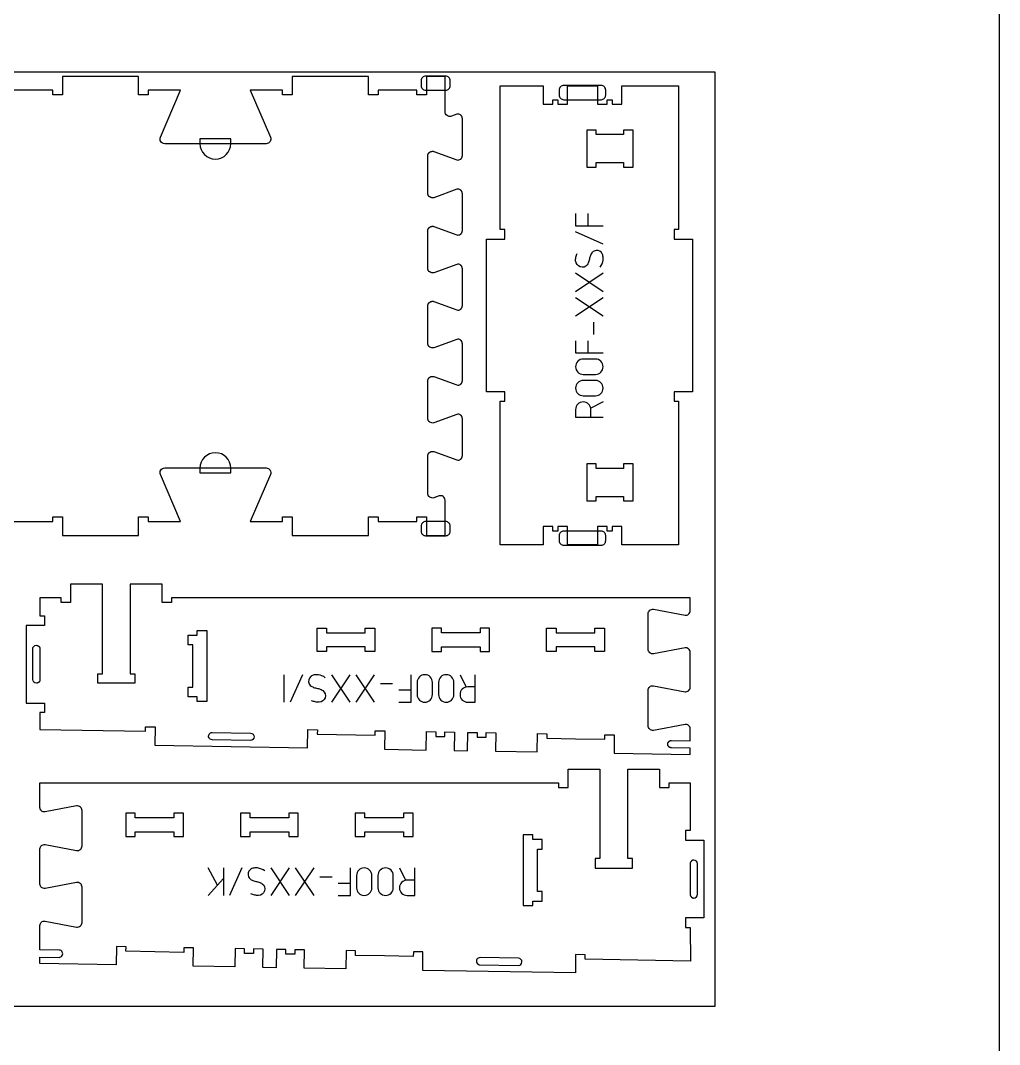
# Model space of a CAD drawing. Extents: x 0 to 12757, y 0 to 30003.
# Drawn here: x 1904 to 3183, y 10626 to 11963 of the extents above; entities that cross this region are included whole.
import ezdxf

# ---------------------------------------------------------------- set-up
doc = ezdxf.new("R2010")
doc.units = 0
for name, color, linetype in [('0_SHEET_SPRUCEPLY_2440X122', 1, 'CONTINUOUS'), ('1_ANYTOOL_1MMDEEP_LABELS_S', 2, 'CONTINUOUS'), ('3_ANYTOOL_CUTTHROUGH_INSID', 4, 'CONTINUOUS'), ('4_ANYTOOL_CUTTHROUGH_OUTSI', 5, 'CONTINUOUS'), ('5_ANYTOOL_HALF_MILL_9MM_IN', 70, 'CONTINUOUS'), ('DONOTCUT', 7, 'CONTINUOUS')]:
    doc.layers.add(name, color=color, linetype=linetype)

msp = doc.modelspace()

# ---------------------------------------------------------------- linework, layer by layer
at = {"layer": '0_SHEET_SPRUCEPLY_2440X122'}
msp.add_lwpolyline([(371.7, 11895.6), (371.7, 10675.6), (2811.7, 10675.6), (2811.7, 11895.6)], close=True, dxfattribs=at)
at = {"layer": '1_ANYTOOL_1MMDEEP_LABELS_S', "color": 2}
for points in [[(2629.5, 11711), (2629.5, 11695), (2665.5, 11695)], [(2645.5, 11711), (2645.5, 11695)], [(2665.5, 11671), (2629.5, 11687)], [(2665.5, 11609), (2629.5, 11633)], [(2665.5, 11633), (2629.5, 11609)], [(2665.5, 11577), (2629.5, 11601)], [(2665.5, 11601), (2629.5, 11577)], [(2653.5, 11553), (2653.5, 11569)], [(2629.5, 11545), (2629.5, 11529), (2665.5, 11529)], [(2645.5, 11545), (2645.5, 11529)], [(2665.5, 11465), (2649.3, 11456.9)], [(2248.5, 11108.7), (2248.5, 11072.7)], [(2272.5, 11108.7), (2256.5, 11072.7)], [(2310.5, 11108.7), (2334.5, 11072.7)], [(2334.5, 11108.7), (2310.5, 11072.7)], [(2342.5, 11108.7), (2366.5, 11072.7)], [(2366.5, 11108.7), (2342.5, 11072.7)], [(2398.5, 11072.7), (2414.5, 11072.7), (2414.5, 11108.7)], [(2478.5, 11108.7), (2486.5, 11092.5)], [(2390.5, 11096.7), (2374.5, 11096.7)], [(2398.5, 11088.7), (2414.5, 11088.7)], [(2161.6, 10833.8), (2149.3, 10856.3)], [(2169.3, 10856.3), (2169.3, 10820.3)], [(2193.3, 10856.3), (2177.3, 10820.3)], [(2231.3, 10856.3), (2255.3, 10820.3)], [(2255.3, 10856.3), (2231.3, 10820.3)], [(2263.3, 10856.3), (2287.3, 10820.3)], [(2287.3, 10856.3), (2263.3, 10820.3)], [(2319.3, 10820.3), (2335.3, 10820.3), (2335.3, 10856.3)], [(2399.3, 10856.3), (2407.4, 10840.2)], [(2149.3, 10820.3), (2169.3, 10842.3)], [(2311.3, 10844.3), (2295.3, 10844.3)], [(2319.3, 10836.3), (2335.3, 10836.3)]]:
    msp.add_lwpolyline(points, dxfattribs=at)
for points in [[(2661.5, 11641, 0.136555), (2665.4, 11650.3, 0.071716), (2665.3, 11655.4, 0.133522), (2663.2, 11660.1, 0.344001), (2653.8, 11662.1, 0.153745), (2650, 11658.6, 0.071568), (2648.2, 11653.9, -0.00912), (2646.9, 11648.8, -0.090615), (2644.7, 11644.2, -0.340346), (2635.4, 11641.4, -0.284273), (2629.5, 11649.1, -0.092596), (2630, 11654.1, -0.017533), (2631.5, 11659)], [(2649.5, 11445), (2649.5, 11455, 1), (2629.5, 11455), (2629.5, 11445), (2665.5, 11445)], [(2302.5, 11104.7, 0.136555), (2293.2, 11108.5, 0.071716), (2288.1, 11108.4, 0.133522), (2283.4, 11106.3, 0.344001), (2281.4, 11096.9, 0.153745), (2284.9, 11093.2, 0.071568), (2289.6, 11091.4, -0.00912), (2294.7, 11090.1, -0.090615), (2299.3, 11087.9, -0.340346), (2302.1, 11078.5, -0.284273), (2294.4, 11072.7, -0.092596), (2289.4, 11073.1, -0.017533), (2284.5, 11074.7)], [(2498.5, 11092.7), (2488.5, 11092.7, 1), (2488.5, 11072.7), (2498.5, 11072.7), (2498.5, 11108.7)], [(2223.3, 10852.3, 0.136555), (2214.1, 10856.2, 0.071716), (2208.9, 10856.1, 0.133522), (2204.3, 10854, 0.344001), (2202.2, 10844.6, 0.153745), (2205.7, 10840.9, 0.071568), (2210.4, 10839, -0.00912), (2215.6, 10837.7, -0.090615), (2220.2, 10835.6, -0.340346), (2223, 10826.2, -0.284273), (2215.3, 10820.3, -0.092596), (2210.3, 10820.8, -0.017533), (2205.3, 10822.3)], [(2419.3, 10840.3), (2409.3, 10840.3, 1), (2409.3, 10820.3), (2419.3, 10820.3), (2419.3, 10856.3)]]:
    msp.add_lwpolyline(points, format="xyb", dxfattribs=at)
for points in [[(2655.5, 11501, 1), (2655.5, 11521), (2639.5, 11521, 1), (2639.5, 11501)], [(2655.5, 11473, 1), (2655.5, 11493), (2639.5, 11493, 1), (2639.5, 11473)], [(2442.5, 11098.7, 1), (2422.5, 11098.7), (2422.5, 11082.7, 1), (2442.5, 11082.7)], [(2470.5, 11098.7, 1), (2450.5, 11098.7), (2450.5, 11082.7, 1), (2470.5, 11082.7)], [(2363.3, 10846.3, 1), (2343.3, 10846.3), (2343.3, 10830.3, 1), (2363.3, 10830.3)], [(2391.3, 10846.3, 1), (2371.3, 10846.3), (2371.3, 10830.3, 1), (2391.3, 10830.3)]]:
    msp.add_lwpolyline(points, format="xyb", close=True, dxfattribs=at)
at = {"layer": '3_ANYTOOL_CUTTHROUGH_INSID', "color": 4}
for points in [[(2692.1, 11820.1), (2692.1, 11814.1), (2656.6, 11814.1), (2656.6, 11820.1), (2644.1, 11820.1), (2644.1, 11771.6), (2656.6, 11771.6), (2656.6, 11777.6), (2692.1, 11777.6), (2692.1, 11771.6), (2704.6, 11771.6), (2704.6, 11820.1)], [(2644.1, 11384.1), (2644.1, 11335.6), (2656.6, 11335.6), (2656.6, 11341.6), (2692.1, 11341.6), (2692.1, 11335.6), (2704.6, 11335.6), (2704.6, 11384.1), (2692.1, 11384.1), (2692.1, 11378.1), (2656.6, 11378.1), (2656.6, 11384.1)], [(2329.5, 11163.4), (2354.7, 11163.4), (2354.7, 11169.4), (2367.2, 11169.4), (2367.2, 11138.9), (2354.7, 11138.9), (2354.7, 11144.9), (2304.2, 11144.9), (2304.2, 11138.9), (2291.7, 11138.9), (2291.7, 11169.4), (2304.2, 11169.4), (2304.2, 11163.4)], [(2504.7, 11144.9), (2504.7, 11138.9), (2517.2, 11138.9), (2517.2, 11169.4), (2504.7, 11169.4), (2504.7, 11163.4), (2454.2, 11163.4), (2454.2, 11169.4), (2441.7, 11169.4), (2441.7, 11138.9), (2454.2, 11138.9), (2454.2, 11144.9)], [(2604.2, 11169.2), (2604.2, 11163.4), (2654.7, 11163.4), (2654.7, 11169.4), (2667.2, 11169.4), (2667.2, 11138.9), (2654.7, 11138.9), (2654.7, 11144.9), (2604.2, 11144.9), (2604.2, 11138.9), (2591.7, 11138.9), (2591.7, 11169.4), (2604.2, 11169.4)], [(2135.2, 11073.8), (2135.2, 11079.8), (2123.2, 11079.8), (2123.2, 11092.3), (2129.2, 11092.3), (2129.2, 11147.8), (2123.2, 11147.8), (2123.2, 11160.3), (2135.2, 11160.3), (2135.2, 11166.3), (2147.7, 11166.3), (2147.7, 11073.8)], [(2104.7, 10903.3), (2104.7, 10897.3), (2117.2, 10897.3), (2117.2, 10927.8), (2104.7, 10927.8), (2104.7, 10921.8), (2054.2, 10921.8), (2054.2, 10927.8), (2041.7, 10927.8), (2041.7, 10897.3), (2054.2, 10897.3), (2054.2, 10903.3)], [(2254.7, 10903.3), (2254.7, 10897.3), (2267.2, 10897.3), (2267.2, 10927.8), (2254.7, 10927.8), (2254.7, 10921.8), (2204.2, 10921.8), (2204.2, 10927.8), (2191.7, 10927.8), (2191.7, 10897.3), (2204.2, 10897.3), (2204.2, 10903.3)], [(2404.7, 10903.3), (2404.7, 10897.3), (2417.2, 10897.3), (2417.2, 10927.8), (2404.7, 10927.8), (2404.7, 10921.8), (2354.2, 10921.8), (2354.2, 10927.8), (2341.7, 10927.8), (2341.7, 10897.3), (2354.2, 10897.3), (2354.2, 10903.3)], [(2573.7, 10807), (2573.7, 10813), (2585.7, 10813), (2585.7, 10825.5), (2579.7, 10825.5), (2579.7, 10881), (2585.7, 10881), (2585.7, 10893.5), (2573.7, 10893.5), (2573.7, 10899.5), (2561.2, 10899.5), (2561.2, 10807)]]:
    msp.add_lwpolyline(points, close=True, dxfattribs=at)
for points in [[(1920.2, 11102.3), (1920.2, 11142.3, -0.414214), (1925, 11147.1), (1925.1, 11147.1), (1925.2, 11147.1), (1925.3, 11147.1), (1925.4, 11147.1), (1925.5, 11147), (1925.6, 11147), (1925.7, 11147), (1925.8, 11147), (1925.9, 11147), (1926, 11146.9), (1926.2, 11146.9), (1926.3, 11146.9), (1926.4, 11146.9), (1926.5, 11146.8), (1926.6, 11146.8), (1926.7, 11146.7), (1926.8, 11146.7), (1926.9, 11146.6), (1927, 11146.6), (1927.1, 11146.5), (1927.2, 11146.5), (1927.3, 11146.4), (1927.5, 11146.4), (1927.6, 11146.3), (1927.7, 11146.2), (1927.8, 11146.2), (1927.9, 11146.1), (1927.9, 11146), (1928, 11145.9), (1928.1, 11145.8), (1928.2, 11145.8), (1928.3, 11145.7), (1928.4, 11145.6), (1928.5, 11145.5), (1928.6, 11145.4), (1928.6, 11145.3), (1928.7, 11145.2), (1928.8, 11145.1), (1928.9, 11145), (1928.9, 11144.9), (1929, 11144.8), (1929.1, 11144.7), (1929.1, 11144.6), (1929.2, 11144.5), (1929.2, 11144.4), (1929.3, 11144.3), (1929.3, 11144.2), (1929.4, 11144.1), (1929.4, 11144), (1929.5, 11143.8), (1929.5, 11143.7), (1929.5, 11143.6), (1929.6, 11143.5), (1929.6, 11143.4), (1929.6, 11143.3), (1929.6, 11143.2), (1929.6, 11143.1), (1929.7, 11143), (1929.7, 11142.9), (1929.7, 11142.7), (1929.7, 11142.6), (1929.7, 11142.5), (1929.7, 11142.4), (1929.7, 11142.3), (1929.7, 11102.3), (1929.7, 11102.2), (1929.7, 11102.1), (1929.7, 11102), (1929.7, 11101.9), (1929.7, 11101.8), (1929.7, 11101.7), (1929.6, 11101.6), (1929.6, 11101.5), (1929.6, 11101.3), (1929.6, 11101.2), (1929.6, 11101.1), (1929.5, 11101), (1929.5, 11100.9), (1929.5, 11100.8), (1929.4, 11100.7), (1929.4, 11100.6), (1929.3, 11100.5), (1929.3, 11100.4), (1929.2, 11100.2), (1929.2, 11100.1), (1929.1, 11100), (1929.1, 11099.9), (1929, 11099.8), (1928.9, 11099.7), (1928.9, 11099.6), (1928.8, 11099.5), (1928.7, 11099.4), (1928.6, 11099.3), (1928.6, 11099.2), (1928.5, 11099.1), (1928.4, 11099.1), (1928.3, 11099), (1928.2, 11098.9), (1928.1, 11098.8), (1928, 11098.7), (1928, 11098.6), (1927.9, 11098.6), (1927.8, 11098.5), (1927.7, 11098.4), (1927.6, 11098.3), (1927.5, 11098.3), (1927.4, 11098.2), (1927.2, 11098.2), (1927.1, 11098.1), (1927, 11098), (1926.9, 11098), (1926.8, 11098), (1926.7, 11097.9), (1926.6, 11097.9), (1926.5, 11097.8), (1926.4, 11097.8), (1926.3, 11097.8), (1926.2, 11097.7), (1926, 11097.7), (1925.9, 11097.7), (1925.8, 11097.7), (1925.7, 11097.6), (1925.6, 11097.6), (1925.5, 11097.6), (1925.4, 11097.6), (1925.3, 11097.6), (1925.2, 11097.6), (1925.1, 11097.6), (1925, 11097.6, -0.414214)], [(2204.6, 11022.9), (2154.6, 11023.7, -1), (2154.8, 11033.2), (2204.8, 11032.4, -1)], [(2788.7, 10821.8), (2788.7, 10861.8, 0.414214), (2784, 10866.5), (2783.9, 10866.5), (2783.7, 10866.5), (2783.6, 10866.5), (2783.5, 10866.5), (2783.4, 10866.5), (2783.3, 10866.5), (2783.2, 10866.5), (2783.1, 10866.4), (2783, 10866.4), (2782.9, 10866.4), (2782.8, 10866.4), (2782.7, 10866.3), (2782.5, 10866.3), (2782.4, 10866.3), (2782.3, 10866.2), (2782.2, 10866.2), (2782.1, 10866.1), (2782, 10866.1), (2781.9, 10866), (2781.8, 10866), (2781.7, 10865.9), (2781.6, 10865.9), (2781.5, 10865.8), (2781.4, 10865.7), (2781.3, 10865.7), (2781.2, 10865.6), (2781.1, 10865.5), (2781, 10865.4), (2780.9, 10865.4), (2780.8, 10865.3), (2780.7, 10865.2), (2780.6, 10865.1), (2780.5, 10865), (2780.4, 10864.9), (2780.4, 10864.8), (2780.3, 10864.8), (2780.2, 10864.7), (2780.1, 10864.6), (2780.1, 10864.5), (2780, 10864.4), (2779.9, 10864.3), (2779.9, 10864.2), (2779.8, 10864), (2779.7, 10863.9), (2779.7, 10863.8), (2779.6, 10863.7), (2779.6, 10863.6), (2779.5, 10863.5), (2779.5, 10863.4), (2779.5, 10863.3), (2779.4, 10863.2), (2779.4, 10863.1), (2779.4, 10863), (2779.3, 10862.8), (2779.3, 10862.7), (2779.3, 10862.6), (2779.3, 10862.5), (2779.3, 10862.4), (2779.2, 10862.3), (2779.2, 10862.2), (2779.2, 10862.1), (2779.2, 10862), (2779.2, 10861.9), (2779.2, 10861.8), (2779.2, 10821.8), (2779.2, 10821.7), (2779.2, 10821.6), (2779.2, 10821.4), (2779.2, 10821.3), (2779.2, 10821.2), (2779.3, 10821.1), (2779.3, 10821), (2779.3, 10820.9), (2779.3, 10820.8), (2779.3, 10820.7), (2779.4, 10820.6), (2779.4, 10820.5), (2779.4, 10820.3), (2779.5, 10820.2), (2779.5, 10820.1), (2779.5, 10820), (2779.6, 10819.9), (2779.6, 10819.8), (2779.7, 10819.7), (2779.7, 10819.6), (2779.8, 10819.5), (2779.9, 10819.4), (2779.9, 10819.3), (2780, 10819.2), (2780, 10819.1), (2780.1, 10819), (2780.2, 10818.9), (2780.3, 10818.8), (2780.3, 10818.7), (2780.4, 10818.6), (2780.5, 10818.5), (2780.6, 10818.4), (2780.7, 10818.3), (2780.8, 10818.2), (2780.9, 10818.2), (2781, 10818.1), (2781.1, 10818), (2781.2, 10817.9), (2781.3, 10817.9), (2781.4, 10817.8), (2781.5, 10817.7), (2781.6, 10817.7), (2781.7, 10817.6), (2781.8, 10817.5), (2781.9, 10817.5), (2782, 10817.4), (2782.1, 10817.4), (2782.2, 10817.3), (2782.3, 10817.3), (2782.4, 10817.3), (2782.5, 10817.2), (2782.7, 10817.2), (2782.8, 10817.2), (2782.9, 10817.1), (2783, 10817.1), (2783.1, 10817.1), (2783.2, 10817.1), (2783.3, 10817.1), (2783.4, 10817), (2783.5, 10817), (2783.6, 10817), (2783.7, 10817), (2783.9, 10817), (2784, 10817, 0.414214)], [(2504.8, 10739.2, 1), (2504.6, 10729.7), (2554.6, 10728.8, 1), (2554.8, 10738.3)]]:
    msp.add_lwpolyline(points, format="xyb", close=True, dxfattribs=at)
at = {"layer": '4_ANYTOOL_CUTTHROUGH_OUTSI', "color": 5}
msp.add_lwpolyline([(1896.1, 11308.7), (1946.6, 11308.7), (1946.6, 11314.7), (1959.1, 11314.7), (1959.1, 11290.7), (2009.2, 11290.7), (2058.6, 11290.7), (2058.6, 11314.7), (2071.1, 11314.7), (2071.1, 11308.7), (2113.5, 11308.7), (2087, 11370), (2087, 11370, -0.539734), (2092.7, 11378.7), (2225.1, 11378.7, -0.539734), (2230.8, 11370), (2204.3, 11308.7), (2246.6, 11308.7), (2246.6, 11314.7), (2259.1, 11314.7), (2259.1, 11290.7), (2309.2, 11290.7), (2359, 11290.7), (2359, 11314.7), (2371.5, 11314.7), (2371.5, 11308.7), (2422, 11308.7), (2422, 11314.7), (2434.5, 11314.7), (2434.5, 11290.7), (2459, 11290.7), (2459, 11336.8), (2459, 11336.8, 0.522087), (2451.2, 11342.2), (2444.4, 11339.7), (2444.4, 11339.7), (2444.4, 11339.7, -0.237079), (2438.9, 11340.7), (2438.7, 11340.8), (2438.6, 11340.9), (2438.4, 11341), (2438.3, 11341.1), (2438.2, 11341.3), (2438.1, 11341.4), (2437.9, 11341.5), (2437.8, 11341.7), (2437.7, 11341.8), (2437.6, 11341.9), (2437.5, 11342.1), (2437.4, 11342.2), (2437.3, 11342.4), (2437.2, 11342.6), (2437.1, 11342.7), (2437, 11342.9), (2436.9, 11343), (2436.8, 11343.2), (2436.8, 11343.4), (2436.7, 11343.6), (2436.7, 11343.7), (2436.6, 11343.9), (2436.5, 11344.1), (2436.5, 11344.3), (2436.5, 11344.4), (2436.4, 11344.6), (2436.4, 11344.8), (2436.4, 11345), (2436.4, 11345.2), (2436.3, 11345.3), (2436.3, 11345.5), (2436.3, 11345.7), (2436.3, 11394.2), (2436.3, 11394.4), (2436.3, 11394.5), (2436.4, 11394.7), (2436.4, 11394.9), (2436.4, 11395.1), (2436.4, 11395.3), (2436.5, 11395.4), (2436.5, 11395.6), (2436.5, 11395.8), (2436.6, 11396), (2436.7, 11396.1), (2436.7, 11396.3), (2436.8, 11396.5), (2436.8, 11396.7), (2436.9, 11396.8), (2437, 11397), (2437.1, 11397.2), (2437.2, 11397.3), (2437.3, 11397.5), (2437.4, 11397.6), (2437.5, 11397.8), (2437.6, 11397.9), (2437.7, 11398.1), (2437.8, 11398.2), (2437.9, 11398.4), (2438.1, 11398.5), (2438.2, 11398.6), (2438.3, 11398.7), (2438.4, 11398.9), (2438.6, 11399), (2438.7, 11399.1), (2438.9, 11399.2), (2439, 11399.3), (2439.1, 11399.4), (2439.3, 11399.5), (2439.5, 11399.6), (2439.6, 11399.7), (2439.8, 11399.8), (2439.9, 11399.8), (2440.1, 11399.9), (2440.3, 11400), (2440.4, 11400.1), (2440.6, 11400.1), (2440.8, 11400.2), (2441, 11400.2), (2441.1, 11400.3), (2441.3, 11400.3), (2441.5, 11400.3), (2441.7, 11400.4), (2441.9, 11400.4), (2442.1, 11400.4), (2442.2, 11400.4), (2442.4, 11400.4), (2442.6, 11400.4), (2442.8, 11400.4), (2443, 11400.4), (2443.2, 11400.4), (2443.3, 11400.4), (2443.5, 11400.4), (2443.7, 11400.3), (2443.9, 11400.3), (2444, 11400.3), (2444.2, 11400.2), (2444.4, 11400.2), (2444.4, 11400.2), (2444.4, 11400.2), (2474.2, 11389.2), (2474.2, 11389.2, 0.236725), (2479.2, 11390.1), (2479.4, 11390.2), (2479.5, 11390.3), (2479.6, 11390.4), (2479.7, 11390.5), (2479.9, 11390.6), (2480, 11390.7), (2480.1, 11390.8), (2480.2, 11391), (2480.3, 11391.1), (2480.4, 11391.2), (2480.5, 11391.4), (2480.6, 11391.5), (2480.7, 11391.7), (2480.8, 11391.8), (2480.9, 11392), (2481, 11392.1), (2481, 11392.3), (2481.1, 11392.4), (2481.2, 11392.6), (2481.2, 11392.7), (2481.3, 11392.9), (2481.3, 11393), (2481.4, 11393.2), (2481.4, 11393.4), (2481.4, 11393.5), (2481.5, 11393.7), (2481.5, 11393.9), (2481.5, 11394), (2481.5, 11394.2), (2481.6, 11394.4), (2481.6, 11394.5), (2481.6, 11394.7), (2481.6, 11443.2), (2481.6, 11443.4), (2481.6, 11443.5), (2481.5, 11443.7), (2481.5, 11443.8), (2481.5, 11444), (2481.5, 11444.2), (2481.4, 11444.3), (2481.4, 11444.5), (2481.4, 11444.7), (2481.3, 11444.8), (2481.3, 11445), (2481.2, 11445.1), (2481.2, 11445.3), (2481.1, 11445.5), (2481, 11445.6), (2481, 11445.8), (2480.9, 11445.9), (2480.8, 11446.1), (2480.7, 11446.2), (2480.6, 11446.4), (2480.5, 11446.5), (2480.4, 11446.6), (2480.3, 11446.8), (2480.2, 11446.9), (2480.1, 11447), (2480, 11447.2), (2479.9, 11447.3), (2479.7, 11447.4), (2479.6, 11447.5), (2479.5, 11447.6), (2479.4, 11447.7), (2479.2, 11447.8, 0.236725), (2474.2, 11448.7), (2444.4, 11437.7), (2444.4, 11437.7), (2444.4, 11437.7, -0.237079), (2438.9, 11438.7), (2438.7, 11438.8), (2438.6, 11438.9), (2438.4, 11439), (2438.3, 11439.1), (2438.2, 11439.3), (2438.1, 11439.4), (2437.9, 11439.5), (2437.8, 11439.7), (2437.7, 11439.8), (2437.6, 11439.9), (2437.5, 11440.1), (2437.4, 11440.2), (2437.3, 11440.4), (2437.2, 11440.6), (2437.1, 11440.7), (2437, 11440.9), (2436.9, 11441), (2436.8, 11441.2), (2436.8, 11441.4), (2436.7, 11441.6), (2436.7, 11441.7), (2436.6, 11441.9), (2436.5, 11442.1), (2436.5, 11442.3), (2436.5, 11442.4), (2436.4, 11442.6), (2436.4, 11442.8), (2436.4, 11443), (2436.4, 11443.2), (2436.3, 11443.3), (2436.3, 11443.5), (2436.3, 11443.7), (2436.3, 11492.2), (2436.3, 11492.4), (2436.3, 11492.5), (2436.4, 11492.7), (2436.4, 11492.9), (2436.4, 11493.1), (2436.4, 11493.3), (2436.5, 11493.4), (2436.5, 11493.6), (2436.5, 11493.8), (2436.6, 11494), (2436.7, 11494.1), (2436.7, 11494.3), (2436.8, 11494.5), (2436.8, 11494.7), (2436.9, 11494.8), (2437, 11495), (2437.1, 11495.2), (2437.2, 11495.3), (2437.3, 11495.5), (2437.4, 11495.6), (2437.5, 11495.8), (2437.6, 11495.9), (2437.7, 11496.1), (2437.8, 11496.2), (2437.9, 11496.4), (2438.1, 11496.5), (2438.2, 11496.6), (2438.3, 11496.7), (2438.4, 11496.9), (2438.6, 11497), (2438.7, 11497.1), (2438.9, 11497.2), (2439, 11497.3), (2439.1, 11497.4), (2439.3, 11497.5), (2439.5, 11497.6), (2439.6, 11497.7), (2439.8, 11497.8), (2439.9, 11497.8), (2440.1, 11497.9), (2440.3, 11498), (2440.4, 11498.1), (2440.6, 11498.1), (2440.8, 11498.2), (2441, 11498.2), (2441.1, 11498.3), (2441.3, 11498.3), (2441.5, 11498.3), (2441.7, 11498.4), (2441.9, 11498.4), (2442.1, 11498.4), (2442.2, 11498.4), (2442.4, 11498.4), (2442.6, 11498.4), (2442.8, 11498.4), (2443, 11498.4), (2443.2, 11498.4), (2443.3, 11498.4), (2443.5, 11498.4), (2443.7, 11498.3), (2443.9, 11498.3), (2444, 11498.3), (2444.2, 11498.2), (2444.4, 11498.2), (2444.4, 11498.2), (2444.4, 11498.2), (2474.2, 11487.2), (2474.2, 11487.2, 0.236725), (2479.2, 11488.1), (2479.4, 11488.2), (2479.5, 11488.3), (2479.6, 11488.4), (2479.7, 11488.5), (2479.9, 11488.6), (2480, 11488.7), (2480.1, 11488.8), (2480.2, 11489), (2480.3, 11489.1), (2480.4, 11489.2), (2480.5, 11489.4), (2480.6, 11489.5), (2480.7, 11489.7), (2480.8, 11489.8), (2480.9, 11490), (2481, 11490.1), (2481, 11490.3), (2481.1, 11490.4), (2481.2, 11490.6), (2481.2, 11490.7), (2481.3, 11490.9), (2481.3, 11491), (2481.4, 11491.2), (2481.4, 11491.4), (2481.4, 11491.5), (2481.5, 11491.7), (2481.5, 11491.9), (2481.5, 11492), (2481.5, 11492.2), (2481.6, 11492.4), (2481.6, 11492.5), (2481.6, 11492.7), (2481.6, 11541.2), (2481.6, 11541.4), (2481.6, 11541.5), (2481.5, 11541.7), (2481.5, 11541.8), (2481.5, 11542), (2481.5, 11542.2), (2481.4, 11542.3), (2481.4, 11542.5), (2481.4, 11542.7), (2481.3, 11542.8), (2481.3, 11543), (2481.2, 11543.1), (2481.2, 11543.3), (2481.1, 11543.5), (2481, 11543.6), (2481, 11543.8), (2480.9, 11543.9), (2480.8, 11544.1), (2480.7, 11544.2), (2480.6, 11544.4), (2480.5, 11544.5), (2480.4, 11544.6), (2480.3, 11544.8), (2480.2, 11544.9), (2480.1, 11545), (2480, 11545.2), (2479.9, 11545.3), (2479.7, 11545.4), (2479.6, 11545.5), (2479.5, 11545.6), (2479.4, 11545.7), (2479.2, 11545.8, 0.236725), (2474.2, 11546.7), (2444.4, 11535.7), (2444.4, 11535.7), (2444.4, 11535.7, -0.237079), (2438.9, 11536.7), (2438.7, 11536.8), (2438.6, 11536.9), (2438.4, 11537), (2438.3, 11537.1), (2438.2, 11537.3), (2438.1, 11537.4), (2437.9, 11537.5), (2437.8, 11537.7), (2437.7, 11537.8), (2437.6, 11537.9), (2437.5, 11538.1), (2437.4, 11538.2), (2437.3, 11538.4), (2437.2, 11538.6), (2437.1, 11538.7), (2437, 11538.9), (2436.9, 11539), (2436.8, 11539.2), (2436.8, 11539.4), (2436.7, 11539.6), (2436.7, 11539.7), (2436.6, 11539.9), (2436.5, 11540.1), (2436.5, 11540.3), (2436.5, 11540.4), (2436.4, 11540.6), (2436.4, 11540.8), (2436.4, 11541), (2436.4, 11541.2), (2436.3, 11541.3), (2436.3, 11541.5), (2436.3, 11541.7), (2436.3, 11590.2), (2436.3, 11590.4), (2436.3, 11590.5), (2436.4, 11590.7), (2436.4, 11590.9), (2436.4, 11591.1), (2436.4, 11591.3), (2436.5, 11591.4), (2436.5, 11591.6), (2436.5, 11591.8), (2436.6, 11592), (2436.7, 11592.1), (2436.7, 11592.3), (2436.8, 11592.5), (2436.8, 11592.7), (2436.9, 11592.8), (2437, 11593), (2437.1, 11593.2), (2437.2, 11593.3), (2437.3, 11593.5), (2437.4, 11593.6), (2437.5, 11593.8), (2437.6, 11593.9), (2437.7, 11594.1), (2437.8, 11594.2), (2437.9, 11594.4), (2438.1, 11594.5), (2438.2, 11594.6), (2438.3, 11594.7), (2438.4, 11594.9), (2438.6, 11595), (2438.7, 11595.1), (2438.9, 11595.2), (2439, 11595.3), (2439.1, 11595.4), (2439.3, 11595.5), (2439.5, 11595.6), (2439.6, 11595.7), (2439.8, 11595.8), (2439.9, 11595.8), (2440.1, 11595.9), (2440.3, 11596), (2440.4, 11596.1), (2440.6, 11596.1), (2440.8, 11596.2), (2441, 11596.2), (2441.1, 11596.3), (2441.3, 11596.3), (2441.5, 11596.3), (2441.7, 11596.4), (2441.9, 11596.4), (2442.1, 11596.4), (2442.2, 11596.4), (2442.4, 11596.4), (2442.6, 11596.4), (2442.8, 11596.4), (2443, 11596.4), (2443.2, 11596.4), (2443.3, 11596.4), (2443.5, 11596.4), (2443.7, 11596.3), (2443.9, 11596.3), (2444, 11596.3), (2444.2, 11596.2), (2444.4, 11596.2), (2444.4, 11596.2), (2474.2, 11585.2), (2474.2, 11585.2, 0.236725), (2479.2, 11586.1), (2479.4, 11586.2), (2479.5, 11586.3), (2479.6, 11586.4), (2479.7, 11586.5), (2479.9, 11586.6), (2480, 11586.7), (2480.1, 11586.8), (2480.2, 11587), (2480.3, 11587.1), (2480.4, 11587.2), (2480.5, 11587.4), (2480.6, 11587.5), (2480.7, 11587.7), (2480.8, 11587.8), (2480.9, 11588), (2481, 11588.1), (2481, 11588.3), (2481.1, 11588.4), (2481.2, 11588.6), (2481.2, 11588.7), (2481.3, 11588.9), (2481.3, 11589), (2481.4, 11589.2), (2481.4, 11589.4), (2481.4, 11589.5), (2481.5, 11589.7), (2481.5, 11589.9), (2481.5, 11590), (2481.5, 11590.2), (2481.6, 11590.4), (2481.6, 11590.5), (2481.6, 11590.7), (2481.6, 11639.2), (2481.6, 11639.4), (2481.6, 11639.5), (2481.5, 11639.7), (2481.5, 11639.8), (2481.5, 11640), (2481.5, 11640.2), (2481.4, 11640.3), (2481.4, 11640.5), (2481.4, 11640.7), (2481.3, 11640.8), (2481.3, 11641), (2481.2, 11641.1), (2481.2, 11641.3), (2481.1, 11641.5), (2481, 11641.6), (2481, 11641.8), (2480.9, 11641.9), (2480.8, 11642.1), (2480.7, 11642.2), (2480.6, 11642.4), (2480.5, 11642.5), (2480.4, 11642.6), (2480.3, 11642.8), (2480.2, 11642.9), (2480.1, 11643), (2480, 11643.2), (2479.9, 11643.3), (2479.7, 11643.4), (2479.6, 11643.5), (2479.5, 11643.6), (2479.4, 11643.7), (2479.2, 11643.8, 0.236725), (2474.2, 11644.7), (2444.4, 11633.7), (2444.4, 11633.7), (2444.4, 11633.7, -0.237079), (2438.9, 11634.7), (2438.7, 11634.8), (2438.6, 11634.9), (2438.4, 11635), (2438.3, 11635.1), (2438.2, 11635.3), (2438.1, 11635.4), (2437.9, 11635.5), (2437.8, 11635.7), (2437.7, 11635.8), (2437.6, 11635.9), (2437.5, 11636.1), (2437.4, 11636.2), (2437.3, 11636.4), (2437.2, 11636.6), (2437.1, 11636.7), (2437, 11636.9), (2436.9, 11637), (2436.8, 11637.2), (2436.8, 11637.4), (2436.7, 11637.6), (2436.7, 11637.7), (2436.6, 11637.9), (2436.5, 11638.1), (2436.5, 11638.3), (2436.5, 11638.4), (2436.4, 11638.6), (2436.4, 11638.8), (2436.4, 11639), (2436.4, 11639.2), (2436.3, 11639.3), (2436.3, 11639.5), (2436.3, 11639.7), (2436.3, 11688.2), (2436.3, 11688.4), (2436.3, 11688.5), (2436.4, 11688.7), (2436.4, 11688.9), (2436.4, 11689.1), (2436.4, 11689.3), (2436.5, 11689.4), (2436.5, 11689.6), (2436.5, 11689.8), (2436.6, 11690), (2436.7, 11690.1), (2436.7, 11690.3), (2436.8, 11690.5), (2436.8, 11690.7), (2436.9, 11690.8), (2437, 11691), (2437.1, 11691.2), (2437.2, 11691.3), (2437.3, 11691.5), (2437.4, 11691.6), (2437.5, 11691.8), (2437.6, 11691.9), (2437.7, 11692.1), (2437.8, 11692.2), (2437.9, 11692.4), (2438.1, 11692.5), (2438.2, 11692.6), (2438.3, 11692.7), (2438.4, 11692.9), (2438.6, 11693), (2438.7, 11693.1), (2438.9, 11693.2), (2439, 11693.3), (2439.1, 11693.4), (2439.3, 11693.5), (2439.5, 11693.6), (2439.6, 11693.7), (2439.8, 11693.8), (2439.9, 11693.8), (2440.1, 11693.9), (2440.3, 11694), (2440.4, 11694.1), (2440.6, 11694.1), (2440.8, 11694.2), (2441, 11694.2), (2441.1, 11694.3), (2441.3, 11694.3), (2441.5, 11694.3), (2441.7, 11694.4), (2441.9, 11694.4), (2442.1, 11694.4), (2442.2, 11694.4), (2442.4, 11694.4), (2442.6, 11694.4), (2442.8, 11694.4), (2443, 11694.4), (2443.2, 11694.4), (2443.3, 11694.4), (2443.5, 11694.4), (2443.7, 11694.3), (2443.9, 11694.3), (2444, 11694.3), (2444.2, 11694.2), (2444.4, 11694.2), (2444.4, 11694.2), (2444.4, 11694.2), (2474.2, 11683.2), (2474.2, 11683.2, 0.236725), (2479.2, 11684.1), (2479.4, 11684.2), (2479.5, 11684.3), (2479.6, 11684.4), (2479.7, 11684.5), (2479.9, 11684.6), (2480, 11684.7), (2480.1, 11684.8), (2480.2, 11685), (2480.3, 11685.1), (2480.4, 11685.2), (2480.5, 11685.4), (2480.6, 11685.5), (2480.7, 11685.7), (2480.8, 11685.8), (2480.9, 11686), (2481, 11686.1), (2481, 11686.3), (2481.1, 11686.4), (2481.2, 11686.6), (2481.2, 11686.7), (2481.3, 11686.9), (2481.3, 11687), (2481.4, 11687.2), (2481.4, 11687.4), (2481.4, 11687.5), (2481.5, 11687.7), (2481.5, 11687.9), (2481.5, 11688), (2481.5, 11688.2), (2481.6, 11688.4), (2481.6, 11688.5), (2481.6, 11688.7), (2481.6, 11737.2), (2481.6, 11737.4), (2481.6, 11737.5), (2481.5, 11737.7), (2481.5, 11737.8), (2481.5, 11738), (2481.5, 11738.2), (2481.4, 11738.3), (2481.4, 11738.5), (2481.4, 11738.7), (2481.3, 11738.8), (2481.3, 11739), (2481.2, 11739.1), (2481.2, 11739.3), (2481.1, 11739.5), (2481, 11739.6), (2481, 11739.8), (2480.9, 11739.9), (2480.8, 11740.1), (2480.7, 11740.2), (2480.6, 11740.4), (2480.5, 11740.5), (2480.4, 11740.6), (2480.3, 11740.8), (2480.2, 11740.9), (2480.1, 11741), (2480, 11741.2), (2479.9, 11741.3), (2479.7, 11741.4), (2479.6, 11741.5), (2479.5, 11741.6), (2479.4, 11741.7), (2479.2, 11741.8, 0.236725), (2474.2, 11742.7), (2444.4, 11731.7), (2444.4, 11731.7), (2444.4, 11731.7, -0.237079), (2438.9, 11732.7), (2438.7, 11732.8), (2438.6, 11732.9), (2438.4, 11733), (2438.3, 11733.1), (2438.2, 11733.3), (2438.1, 11733.4), (2437.9, 11733.5), (2437.8, 11733.7), (2437.7, 11733.8), (2437.6, 11733.9), (2437.5, 11734.1), (2437.4, 11734.2), (2437.3, 11734.4), (2437.2, 11734.6), (2437.1, 11734.7), (2437, 11734.9), (2436.9, 11735), (2436.8, 11735.2), (2436.8, 11735.4), (2436.7, 11735.6), (2436.7, 11735.7), (2436.6, 11735.9), (2436.5, 11736.1), (2436.5, 11736.3), (2436.5, 11736.4), (2436.4, 11736.6), (2436.4, 11736.8), (2436.4, 11737), (2436.4, 11737.2), (2436.3, 11737.3), (2436.3, 11737.5), (2436.3, 11737.7), (2436.3, 11786.2), (2436.3, 11786.4), (2436.3, 11786.5), (2436.4, 11786.7), (2436.4, 11786.9), (2436.4, 11787.1), (2436.4, 11787.3), (2436.5, 11787.4), (2436.5, 11787.6), (2436.5, 11787.8), (2436.6, 11788), (2436.7, 11788.1), (2436.7, 11788.3), (2436.8, 11788.5), (2436.8, 11788.7), (2436.9, 11788.8), (2437, 11789), (2437.1, 11789.2), (2437.2, 11789.3), (2437.3, 11789.5), (2437.4, 11789.6), (2437.5, 11789.8), (2437.6, 11789.9), (2437.7, 11790.1), (2437.8, 11790.2), (2437.9, 11790.4), (2438.1, 11790.5), (2438.2, 11790.6), (2438.3, 11790.7), (2438.4, 11790.9), (2438.6, 11791), (2438.7, 11791.1), (2438.9, 11791.2), (2439, 11791.3), (2439.1, 11791.4), (2439.3, 11791.5), (2439.5, 11791.6), (2439.6, 11791.7), (2439.8, 11791.8), (2439.9, 11791.8), (2440.1, 11791.9), (2440.3, 11792), (2440.4, 11792.1), (2440.6, 11792.1), (2440.8, 11792.2), (2441, 11792.2), (2441.1, 11792.3), (2441.3, 11792.3), (2441.5, 11792.3), (2441.7, 11792.4), (2441.9, 11792.4), (2442.1, 11792.4), (2442.2, 11792.4), (2442.4, 11792.4), (2442.6, 11792.4), (2442.8, 11792.4), (2443, 11792.4), (2443.2, 11792.4), (2443.3, 11792.4), (2443.5, 11792.4), (2443.7, 11792.3), (2443.9, 11792.3), (2444, 11792.3), (2444.2, 11792.2), (2444.4, 11792.2), (2444.4, 11792.2), (2444.4, 11792.2), (2474.2, 11781.2), (2474.2, 11781.2, 0.236725), (2479.2, 11782.1), (2479.4, 11782.2), (2479.5, 11782.3), (2479.6, 11782.4), (2479.7, 11782.5), (2479.9, 11782.6), (2480, 11782.7), (2480.1, 11782.8), (2480.2, 11783), (2480.3, 11783.1), (2480.4, 11783.2), (2480.5, 11783.4), (2480.6, 11783.5), (2480.7, 11783.7), (2480.8, 11783.8), (2480.9, 11784), (2481, 11784.1), (2481, 11784.3), (2481.1, 11784.4), (2481.2, 11784.6), (2481.2, 11784.7), (2481.3, 11784.9), (2481.3, 11785), (2481.4, 11785.2), (2481.4, 11785.4), (2481.4, 11785.5), (2481.5, 11785.7), (2481.5, 11785.9), (2481.5, 11786), (2481.5, 11786.2), (2481.6, 11786.4), (2481.6, 11786.5), (2481.6, 11786.7), (2481.6, 11835.2), (2481.6, 11835.4), (2481.6, 11835.5), (2481.5, 11835.7), (2481.5, 11835.8), (2481.5, 11836), (2481.5, 11836.2), (2481.4, 11836.3), (2481.4, 11836.5), (2481.4, 11836.7), (2481.3, 11836.8), (2481.3, 11837), (2481.2, 11837.1), (2481.2, 11837.3), (2481.1, 11837.5), (2481, 11837.6), (2481, 11837.8), (2480.9, 11837.9), (2480.8, 11838.1), (2480.7, 11838.2), (2480.6, 11838.4), (2480.5, 11838.5), (2480.4, 11838.6), (2480.3, 11838.8), (2480.2, 11838.9), (2480.1, 11839), (2480, 11839.2), (2479.9, 11839.3), (2479.7, 11839.4), (2479.6, 11839.5), (2479.5, 11839.6), (2479.4, 11839.7), (2479.2, 11839.8, 0.236725), (2474.2, 11840.7), (2467.4, 11838.2, -0.522088), (2459, 11844), (2459, 11890.2), (2434.5, 11890.2), (2434.5, 11866.2), (2422, 11866.2), (2422, 11872.2), (2371.5, 11872.2), (2371.5, 11866.2), (2359, 11866.2), (2359, 11890.2), (2309.2, 11890.2), (2259.1, 11890.2), (2259.1, 11866.2), (2246.6, 11866.2), (2246.6, 11872.2), (2204.3, 11872.2), (2230.8, 11810.9), (2230.8, 11810.9, -0.539734), (2225.1, 11802.2), (2092.7, 11802.2, -0.539734), (2087, 11810.9), (2113.5, 11872.2), (2071.1, 11872.2), (2071.1, 11866.2), (2058.6, 11866.2), (2058.6, 11890.2), (2009.2, 11890.2), (1959.1, 11890.2), (1959.1, 11866.2), (1946.6, 11866.2), (1946.6, 11872.2), (1896.1, 11872.2)], format="xyb", dxfattribs=at)
msp.add_lwpolyline([(2764.1, 11877.8), (2764.1, 11690.3), (2758.1, 11690.3), (2758.1, 11677.8), (2782.1, 11677.8), (2782.1, 11478.3), (2758.1, 11478.3), (2758.1, 11465.8), (2764.1, 11465.8), (2764.1, 11278.3), (2689.8, 11278.3), (2689.8, 11302.3), (2677.3, 11302.3), (2677.3, 11296.3), (2670.8, 11296.3), (2670.8, 11302.3), (2658.3, 11302.3), (2658.3, 11278.3), (2618.8, 11278.3), (2618.8, 11302.3), (2606.3, 11302.3), (2606.3, 11296.3), (2599.8, 11296.3), (2599.8, 11302.3), (2587.3, 11302.3), (2587.3, 11278.3), (2531, 11278.3), (2531, 11465.8), (2537, 11465.8), (2537, 11478.3), (2513, 11478.3), (2513, 11677.8), (2537, 11677.8), (2537, 11690.3), (2531, 11690.3), (2531, 11877.8), (2587.3, 11877.8), (2587.3, 11853.8), (2599.8, 11853.8), (2599.8, 11859.8), (2606.3, 11859.8), (2606.3, 11853.8), (2618.8, 11853.8), (2618.8, 11877.8), (2658.3, 11877.8), (2658.3, 11853.8), (2670.8, 11853.8), (2670.8, 11859.8), (2677.3, 11859.8), (2677.3, 11853.8), (2689.8, 11853.8), (2689.8, 11877.8)], close=True, dxfattribs=at)
for points in [[(1929.7, 11059.1), (1929.7, 11037.2), (2067.5, 11034.8), (2067.6, 11040.8), (2080.1, 11040.5), (2079.7, 11016.5), (2279.2, 11013.1), (2279.6, 11037), (2292.1, 11036.8), (2292, 11030.8), (2367.5, 11029.5), (2367.6, 11035.5), (2380.1, 11035.3), (2379.7, 11011.3), (2434.2, 11010.3), (2434.6, 11034.3), (2447.1, 11034.1), (2447.1, 11033.9), (2447.1, 11033.9), (2447, 11028.1), (2458.5, 11027.9), (2458.6, 11033.7), (2458.6, 11033.9), (2471.1, 11033.7), (2470.7, 11009.7), (2488.2, 11009.4), (2488.6, 11033.4), (2501.1, 11033.2), (2501, 11027.2), (2512.5, 11027), (2512.6, 11033), (2524.9, 11032.8), (2525.1, 11032.8), (2524.7, 11008.8), (2579.2, 11007.8), (2579.6, 11031.6), (2579.6, 11031.8), (2592.1, 11031.6), (2592, 11025.6), (2629.5, 11024.9), (2667.5, 11024.3), (2667.6, 11030.3), (2667.9, 11030.3), (2679.9, 11030.1), (2680.1, 11030.1), (2679.7, 11006.1), (2779.2, 11004.3), (2779.2, 11012.8), (2754.6, 11013.3), (2754.6, 11013.3), (2754.5, 11013.3), (2754.4, 11013.3), (2754.3, 11013.3), (2754.2, 11013.3), (2754.1, 11013.3), (2754, 11013.3), (2753.9, 11013.3), (2753.7, 11013.4), (2753.6, 11013.4), (2753.5, 11013.4), (2753.4, 11013.4), (2753.3, 11013.5), (2753.2, 11013.5), (2753.1, 11013.5), (2753, 11013.6), (2752.9, 11013.6), (2752.8, 11013.7), (2752.7, 11013.7), (2752.5, 11013.8), (2752.4, 11013.8), (2752.3, 11013.9), (2752.2, 11013.9), (2752.1, 11014), (2752, 11014.1), (2751.9, 11014.1), (2751.8, 11014.2), (2751.7, 11014.3), (2751.6, 11014.4), (2751.5, 11014.4), (2751.4, 11014.5), (2751.4, 11014.6), (2751.3, 11014.7), (2751.2, 11014.8), (2751.1, 11014.9), (2751, 11015), (2751, 11015.1), (2750.9, 11015.2), (2750.8, 11015.3), (2750.7, 11015.4), (2750.7, 11015.5), (2750.6, 11015.6), (2750.5, 11015.7), (2750.5, 11015.8), (2750.4, 11015.9), (2750.4, 11016), (2750.3, 11016.1), (2750.3, 11016.2), (2750.2, 11016.3), (2750.2, 11016.4), (2750.2, 11016.6), (2750.1, 11016.7), (2750.1, 11016.8), (2750.1, 11016.9), (2750, 11017), (2750, 11017.1), (2750, 11017.2), (2750, 11017.3), (2750, 11017.4), (2750, 11017.6), (2750, 11017.7), (2749.9, 11017.8), (2749.9, 11017.9), (2749.9, 11018), (2749.9, 11018.1), (2749.9, 11018.2), (2749.9, 11018.3), (2750, 11018.4), (2750, 11018.5), (2750, 11018.6), (2750, 11018.7), (2750, 11018.8), (2750, 11018.9), (2750.1, 11019.1), (2750.1, 11019.2), (2750.1, 11019.3), (2750.1, 11019.4), (2750.2, 11019.5), (2750.2, 11019.6), (2750.3, 11019.7), (2750.3, 11019.8), (2750.4, 11019.9), (2750.4, 11020), (2750.5, 11020.2), (2750.5, 11020.3), (2750.6, 11020.4), (2750.6, 11020.5), (2750.7, 11020.6), (2750.8, 11020.7), (2750.8, 11020.8), (2750.9, 11020.9), (2751, 11021), (2751.1, 11021.1), (2751.1, 11021.2), (2751.2, 11021.2), (2751.3, 11021.3), (2751.4, 11021.4), (2751.5, 11021.5), (2751.6, 11021.6), (2751.7, 11021.7), (2751.8, 11021.7), (2751.9, 11021.8), (2752, 11021.9), (2752.1, 11022), (2752.2, 11022), (2752.3, 11022.1), (2752.4, 11022.1), (2752.5, 11022.2), (2752.6, 11022.3), (2752.7, 11022.3), (2752.8, 11022.4), (2752.9, 11022.4), (2753, 11022.5), (2753.1, 11022.5), (2753.2, 11022.5), (2753.3, 11022.6), (2753.5, 11022.6), (2753.6, 11022.6), (2753.7, 11022.6), (2753.8, 11022.7), (2753.9, 11022.7), (2754, 11022.7), (2754.1, 11022.7), (2754.2, 11022.7), (2754.3, 11022.7), (2754.5, 11022.7), (2754.6, 11022.8), (2754.7, 11022.8), (2754.8, 11022.8), (2779.2, 11022.3), (2779.2, 11038), (2779.2, 11038, 0.220464), (2777.2, 11042.4, 0.220352), (2772.5, 11043.7), (2731.5, 11036), (2731.5, 11036), (2731.5, 11036, -0.463455), (2724.2, 11042.2), (2724.2, 11088, -0.463455), (2731.5, 11094.2), (2731.5, 11094.2), (2731.5, 11094.2), (2731.5, 11094.2), (2772.5, 11086.5, 0.220352), (2777.2, 11087.8, 0.220464), (2779.2, 11092.2), (2779.2, 11138, 0.220464), (2777.2, 11142.4, 0.220352), (2772.5, 11143.7), (2731.5, 11136), (2731.5, 11136), (2731.5, 11136), (2731.5, 11136, -0.463455), (2724.2, 11142.2), (2724.2, 11188, -0.463455), (2731.5, 11194.2), (2731.5, 11194.2), (2731.5, 11194.2), (2731.5, 11194.2), (2772.5, 11186.5, 0.220352), (2777.2, 11187.8, 0.220464), (2779.2, 11192.2), (2779.2, 11208.9), (2101.7, 11208.9), (2101.7, 11202.9), (2089.2, 11202.9), (2089.2, 11226.9), (2047.7, 11226.9), (2047.7, 11110), (2053.7, 11110), (2053.7, 11097.5), (2005.2, 11097.5), (2005.2, 11110), (2011.2, 11110), (2011.2, 11226.9), (1969.7, 11226.9), (1969.7, 11202.9), (1957.2, 11202.9), (1957.2, 11208.9), (1929.7, 11208.9), (1929.7, 11185.6), (1935.7, 11185.6), (1935.7, 11173.1), (1911.7, 11173.1), (1911.7, 11071.6), (1935.7, 11071.6), (1935.7, 11059.1), (1929.7, 11059.1)], [(2079.5, 10967.3), (2607.2, 10967.3), (2607.2, 10961.3), (2619.7, 10961.3), (2619.7, 10985.3), (2661.2, 10985.3), (2661.2, 10868.5), (2655.2, 10868.5), (2655.2, 10856), (2703.7, 10856), (2703.7, 10868.5), (2697.7, 10868.5), (2697.7, 10985.3), (2739.2, 10985.3), (2739.2, 10961.3), (2751.7, 10961.3), (2751.7, 10967.3), (2779.2, 10967.3), (2779.2, 10905), (2773.2, 10905), (2773.2, 10892.5), (2797.2, 10892.5), (2797.2, 10791), (2773.2, 10791), (2773.2, 10778.5), (2779.2, 10778.5), (2779.5, 10734.5), (2642, 10736.9), (2642.1, 10742.9), (2629.6, 10743.1), (2629.2, 10719.1), (2429.7, 10722.5), (2430.1, 10746.5), (2417.6, 10746.7), (2417.6, 10746.4), (2417.5, 10740.7), (2379.7, 10741.3), (2379.7, 10741.5), (2342, 10742.1), (2342.1, 10748.1), (2329.6, 10748.3), (2329.6, 10748.1), (2329.2, 10724.3), (2274.7, 10725.3), (2275.1, 10749.3), (2262.6, 10749.5), (2262.5, 10743.5), (2251, 10743.7), (2251.1, 10749.7), (2238.6, 10749.9), (2238.2, 10725.9), (2220.7, 10726.2), (2221.1, 10750.2), (2208.6, 10750.5), (2208.6, 10750.2), (2208.6, 10750.2), (2208.5, 10744.5), (2197, 10744.7), (2197.1, 10750.4), (2197.1, 10750.7), (2184.6, 10750.9), (2184.2, 10726.9), (2129.7, 10727.8), (2130.1, 10751.8), (2117.6, 10752), (2117.5, 10746), (2042, 10747.4), (2042.1, 10753.4), (2029.6, 10753.6), (2029.2, 10729.6), (1929.7, 10731.3), (1929.7, 10739.8), (1954.6, 10739.4), (1954.6, 10739.4, 1), (1954.8, 10748.9), (1929.7, 10749.3), (1929.7, 10781.1), (1929.7, 10781.1, -0.220464), (1931.7, 10785.5, -0.220352), (1936.4, 10786.8), (1977.4, 10779.1), (1977.4, 10779.1), (1977.4, 10779.1), (1977.4, 10779.1, 0.463455), (1984.7, 10785.2), (1984.7, 10831.1, 0.463455), (1977.4, 10837.2), (1977.4, 10837.2), (1977.4, 10837.2), (1977.4, 10837.2), (1936.4, 10829.6, -0.220352), (1931.7, 10830.9, -0.220464), (1929.7, 10835.2), (1929.7, 10881.1, -0.220464), (1931.7, 10885.5, -0.220352), (1936.4, 10886.8), (1977.4, 10879.1), (1977.4, 10879.1), (1977.4, 10879.1), (1977.4, 10879.1, 0.463455), (1984.7, 10885.2), (1984.7, 10931.1, 0.463455), (1977.4, 10937.2), (1977.4, 10937.2), (1977.4, 10937.2), (1977.4, 10937.2), (1936.4, 10929.6, -0.220352), (1931.7, 10930.9), (1931.6, 10931), (1931.5, 10931.1), (1931.4, 10931.2), (1931.3, 10931.3), (1931.2, 10931.4), (1931.1, 10931.5), (1931, 10931.6), (1930.9, 10931.7), (1930.8, 10931.9), (1930.7, 10932), (1930.6, 10932.1), (1930.5, 10932.3), (1930.5, 10932.4), (1930.4, 10932.5), (1930.3, 10932.7), (1930.2, 10932.8), (1930.2, 10933), (1930.1, 10933.1), (1930.1, 10933.3), (1930, 10933.4), (1930, 10933.6), (1929.9, 10933.7), (1929.9, 10933.9), (1929.8, 10934), (1929.8, 10934.2), (1929.8, 10934.3), (1929.8, 10934.5), (1929.7, 10934.6), (1929.7, 10934.8), (1929.7, 10934.9), (1929.7, 10935.1), (1929.7, 10935.2), (1929.7, 10967.3), (2079.5, 10967.3)]]:
    msp.add_lwpolyline(points, format="xyb", close=True, dxfattribs=at)
at = {"layer": '5_ANYTOOL_HALF_MILL_9MM_IN', "color": 3}
for points in [[(2433.6, 11890.7, 0.414214), (2427.6, 11884.7), (2427.6, 11878.2, 0.414214), (2433.6, 11872.2), (2459.8, 11872.2, 0.414214), (2465.8, 11878.2), (2465.8, 11884.7, 0.414214), (2459.8, 11890.7)], [(2614.1, 11878.3, 0.414214), (2608.1, 11872.3), (2608.1, 11865.8, 0.414214), (2614.1, 11859.8), (2662.9, 11859.8, 0.414214), (2668.9, 11865.8), (2668.9, 11872.3, 0.414214), (2662.9, 11878.3)], [(2138.6, 11802.4, 1), (2179.1, 11802.4), (2179.1, 11802.7), (2179.1, 11808.7), (2138.6, 11808.7), (2138.6, 11802.7), (2138.6, 11802.4)], [(2179.1, 11378.4, 1), (2138.6, 11378.4), (2138.6, 11378.2), (2138.6, 11372.2), (2179.1, 11372.2), (2179.1, 11378.2), (2179.1, 11378.4)], [(2433.6, 11308.7, 0.414214), (2427.6, 11302.7), (2427.6, 11296.2, 0.414214), (2433.6, 11290.2), (2459.8, 11290.2, 0.414214), (2465.8, 11296.2), (2465.8, 11302.7, 0.414214), (2459.8, 11308.7)], [(2614.1, 11296.3, 0.414214), (2608.1, 11290.3), (2608.1, 11283.8, 0.414214), (2614.1, 11277.8), (2662.9, 11277.8, 0.414214), (2668.9, 11283.8), (2668.9, 11290.3, 0.414214), (2662.9, 11296.3)]]:
    msp.add_lwpolyline(points, format="xyb", close=True, dxfattribs=at)
at = {"layer": 'DONOTCUT'}
msp.add_lwpolyline([(0, 0), (3183.4, 0), (3183.4, 13863.5), (0, 13863.5)], close=True, dxfattribs=at)

doc.saveas('drawing.dxf')
